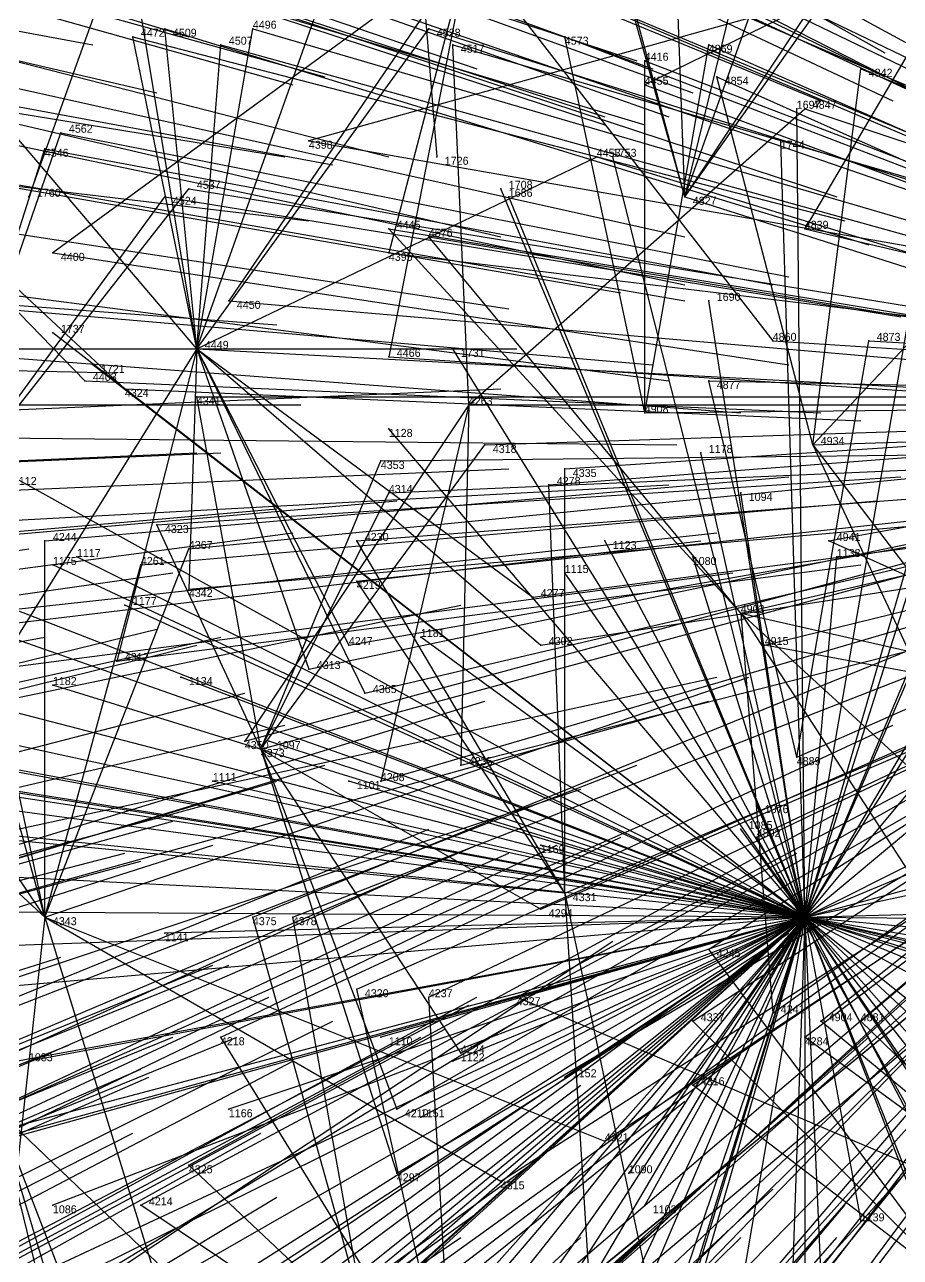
# Model space of a CAD drawing. Extents: x -0.5 to 0.59, y -0.5 to 0.58.
# Drawn here: x -0.1935 to -0.084, y -0.1045 to 0.0495 of the extents above; entities that cross this region are included whole.
import ezdxf

# ---------------------------------------------------------------- set-up
doc = ezdxf.new("R2010")
doc.units = 0
for name, color, linetype in [('Clients', 3, 'CONTINUOUS'), ('Facilities', 3, 'CONTINUOUS'), ('Facilities_lines', 3, 'CONTINUOUS'), ('Normals', 1, 'CONTINUOUS'), ('Source_points', 5, 'CONTINUOUS'), ('Text', 3, 'CONTINUOUS')]:
    doc.layers.add(name, color=color, linetype=linetype)

msp = doc.modelspace()

# ---------------------------------------------------------------- linework, layer by layer
at = {"layer": 'Clients', "color": 5}
for p in [(-0.18, 0.048, -0.466), (-0.176, 0.049, -0.456), (-0.165, 0.049, -0.431), (-0.143, 0.049, -0.377), (-0.126, 0.048, -0.337), (-0.169, 0.047, -0.438), (-0.14, 0.047, -0.369), (-0.108, 0.047, -0.295), (-0.116, 0.045, -0.312), (-0.089, 0.044, -0.247), (-0.116, 0.042, -0.309), (-0.107, 0.043, -0.287), (-0.097, 0.039, -1.25), (-0.096, 0.039, -0.259), (-0.189, 0.036, -0.48), (-0.191, 0.034, -0.486), (-0.158, 0.035, -0.405), (-0.099, 0.035, -1.25), (-0.142, 0.033, -1.25), (-0.122, 0.033, -0.316), (-0.12, 0.033, -1.25), (-0.193, 0.028, -1.25), (-0.176, 0.028, -0.445), (-0.173, 0.029, -0.438), (-0.134, 0.029, -1.25), (-0.133, 0.028, -1.25), (-0.148, 0.024, -0.375), (-0.096, 0.024, -0.248), (-0.143, 0.023, -0.363), (-0.19, 0.021, -0.478), (-0.148, 0.021, -0.374), (-0.168, 0.015, -0.421), (-0.108, 0.015, -1.25), (-0.19, 0.011, -1.25), (-0.1, 0.01, -0.252), (-0.088, 0.01, -0.221), (-0.148, 0.008, -0.37), (-0.14, 0.009, -1.25), (-0.185, 0.007, -1.25), (-0.186, 0.005, -0.464), (-0.108, 0.005, -0.27), (-0.181, 0.004, -0.453), (-0.172, 0.003, -0.431), (-0.148, -0.001, -1.25), (-0.136, -0.003, -0.34), (-0.109, -0.004, -1.25), (-0.149, -0.005, -0.373), (-0.126, -0.006, -0.315), (-0.148, -0.009, -0.372), (-0.128, -0.008, -0.32), (-0.104, -0.009, -1.25), (-0.177, -0.013, -0.443), (-0.191, -0.015, -0.478), (-0.152, -0.015, -0.381), (-0.121, -0.015, -1.25), (-0.093, -0.015, -0.235), (-0.173, -0.016, -0.435), (-0.19, -0.018, -1.25), (-0.187, -0.017, -1.25), (-0.179, -0.018, -0.45), (-0.11, -0.017, -1.25), (-0.092, -0.017, -1.25), (-0.152, -0.02, -0.384), (-0.126, -0.019, -1.25), (-0.173, -0.021, -0.437), (-0.181, -0.023, -1.25), (-0.13, -0.022, -0.329), (-0.144, -0.027, -1.25), (-0.153, -0.028, -0.389), (-0.129, -0.028, -0.33), (-0.101, -0.028, -0.263), (-0.182, -0.03, -0.46), (-0.174, -0.032, -1.25), (-0.158, -0.031, -0.402), (-0.19, -0.033, -1.25), (-0.151, -0.034, -0.387), (-0.166, -0.04, -0.428), (-0.163, -0.04, -1.25), (-0.139, -0.043, -0.362), (-0.17, -0.045, -1.25), (-0.153, -0.045, -1.25), (-0.149, -0.045, -0.39), (-0.102, -0.048, -1.25), (-0.104, -0.051, -1.25), (-0.102, -0.052, -0.286), (-0.129, -0.053, -1.25), (-0.129, -0.061, -0.357), (-0.165, -0.062, -0.441), (-0.16, -0.062, -0.43), (-0.176, -0.064, -1.25), (-0.108, -0.066, -0.316), (-0.152, -0.071, -0.42), (-0.143, -0.072, -0.401), (-0.132, -0.072, -0.376), (-0.11, -0.075, -0.332), (-0.1, -0.074, -0.311), (-0.094, -0.075, -0.299), (-0.089, -0.075, -0.291), (-0.169, -0.077, -0.465), (-0.149, -0.077, -1.25), (-0.096, -0.077, -0.308), (-0.193, -0.08, -1.25), (-0.14, -0.08, -1.25), (-0.139, -0.079, -0.4), (-0.126, -0.082, -1.25), (-0.11, -0.083, -0.343), (-0.168, -0.086, -1.25), (-0.147, -0.086, -0.426), (-0.144, -0.087, -1.25), (-0.121, -0.09, -0.377), (-0.173, -0.093, -0.492), (-0.147, -0.094, -0.437), (-0.134, -0.095, -0.411), (-0.118, -0.094, -1.25), (-0.19, -0.098, -1.25), (-0.179, -0.098, -0.51), (-0.116, -0.098, -1.25), (-0.089, -0.1, -1.25)]:
    msp.add_point(p, dxfattribs=at)
at = {"layer": 'Facilities', "color": 3}
for p in [(-0.111, 0.028, -0.285), (-0.172, 0.009, -0.43), (-0.138, 0.002, -0.345), (-0.116, 0.001, -0.29), (-0.095, -0.003, -0.236), (-0.104, -0.024, -0.267), (-0.164, -0.041, -0.423), (-0.097, -0.042, -0.265), (-0.126, -0.059, -0.347), (-0.191, -0.062, -0.502), (-0.096, -0.062, -1.25)]:
    msp.add_point(p, dxfattribs=at)
at = {"layer": 'Facilities_lines', "color": 3}
for p, q in [((-0.151, 0.145, -1.25), (-0.193, 0.028, -1.25)), ((-0.151, 0.145, -1.25), (-0.142, 0.033, -1.25)), ((-0.111, 0.028, -0.285), (-0.127, 0.085, -0.383)), ((-0.111, 0.028, -0.285), (-0.113, 0.084, -0.353)), ((-0.111, 0.028, -0.285), (-0.122, 0.069, -0.35)), ((-0.111, 0.028, -0.285), (-0.101, 0.069, -0.306)), ((-0.111, 0.028, -0.285), (-0.097, 0.067, -0.294)), ((-0.111, 0.028, -0.285), (-0.085, 0.067, -0.271)), ((-0.111, 0.028, -0.285), (-0.084, 0.066, -0.267)), ((-0.073, 0.063, -0.241), (-0.116, 0.042, -0.309)), ((-0.073, 0.063, -0.241), (-0.096, 0.024, -0.248)), ((-0.138, 0.059, -0.375), (-0.19, 0.021, -0.478)), ((-0.138, 0.059, -0.375), (-0.168, 0.015, -0.421)), ((-0.138, 0.059, -0.375), (-0.148, 0.021, -0.374)), ((-0.138, 0.059, -0.375), (-0.148, 0.008, -0.37)), ((-0.138, 0.059, -0.375), (-0.1, 0.01, -0.252)), ((-0.096, -0.062, -1.25), (-0.075, 0.059, -1.25)), ((-0.172, 0.009, -0.43), (-0.18, 0.057, -0.472)), ((-0.172, 0.009, -0.43), (-0.156, 0.054, -0.413)), ((-0.097, 0.052, -0.276), (-0.158, 0.035, -0.405)), ((-0.172, 0.009, -0.43), (-0.18, 0.048, -0.466)), ((-0.172, 0.009, -0.43), (-0.176, 0.049, -0.456)), ((-0.172, 0.009, -0.43), (-0.165, 0.049, -0.431)), ((-0.172, 0.009, -0.43), (-0.143, 0.049, -0.377)), ((-0.116, 0.001, -0.29), (-0.126, 0.048, -0.337)), ((-0.172, 0.009, -0.43), (-0.169, 0.047, -0.438)), ((-0.138, 0.002, -0.345), (-0.14, 0.047, -0.369)), ((-0.116, 0.001, -0.29), (-0.108, 0.047, -0.295)), ((-0.116, 0.001, -0.29), (-0.116, 0.045, -0.312)), ((-0.224, 0.044, -0.571), (-0.186, 0.005, -0.464)), ((-0.224, 0.044, -0.571), (-0.181, 0.004, -0.453)), ((-0.095, -0.003, -0.236), (-0.089, 0.044, -0.247)), ((-0.172, 0.009, -0.43), (-0.201, 0.043, -0.515)), ((-0.095, -0.003, -0.236), (-0.107, 0.043, -0.287)), ((-0.138, 0.002, -0.345), (-0.096, 0.039, -0.259)), ((-0.096, -0.062, -1.25), (-0.097, 0.039, -1.25)), ((-0.096, -0.062, -1.25), (-0.053, 0.04, -1.25)), ((-0.206, -0.013, -0.516), (-0.189, 0.036, -0.48)), ((-0.206, -0.013, -0.516), (-0.191, 0.034, -0.486)), ((-0.096, -0.062, -1.25), (-0.099, 0.035, -1.25)), ((-0.172, 0.009, -0.43), (-0.122, 0.033, -0.316)), ((-0.096, -0.062, -1.25), (-0.12, 0.033, -1.25)), ((-0.095, -0.003, -0.236), (-0.062, 0.032, -0.174)), ((-0.206, -0.013, -0.516), (-0.173, 0.029, -0.438)), ((-0.206, -0.013, -0.516), (-0.176, 0.028, -0.445)), ((-0.096, -0.062, -1.25), (-0.134, 0.029, -1.25)), ((-0.096, -0.062, -1.25), (-0.133, 0.028, -1.25)), ((-0.096, -0.062, -1.25), (-0.068, 0.026, -1.25)), ((-0.104, -0.024, -0.267), (-0.148, 0.024, -0.375)), ((-0.096, -0.062, -1.25), (-0.071, 0.024, -1.25)), ((-0.104, -0.024, -0.267), (-0.143, 0.023, -0.363)), ((-0.096, -0.062, -1.25), (0.006, 0.023, -1.25)), ((-0.096, -0.062, -1.25), (-0.06, 0.021, -1.25)), ((-0.096, -0.062, -1.25), (-0.031, 0.016, -1.25)), ((-0.096, -0.062, -1.25), (-0.108, 0.015, -1.25)), ((-0.096, -0.062, -1.25), (-0.19, 0.011, -1.25)), ((-0.097, -0.042, -0.265), (-0.088, 0.01, -0.221)), ((-0.172, 0.009, -0.43), (-0.197, -0.031, -0.499)), ((-0.172, 0.009, -0.43), (-0.182, -0.03, -0.46)), ((-0.172, 0.009, -0.43), (-0.173, -0.021, -0.437)), ((-0.172, 0.009, -0.43), (-0.129, -0.028, -0.33)), ((-0.172, 0.009, -0.43), (-0.158, -0.031, -0.402)), ((-0.172, 0.009, -0.43), (-0.151, -0.034, -0.387)), ((-0.172, 0.009, -0.43), (-0.153, -0.028, -0.389)), ((-0.172, 0.009, -0.43), (-0.13, -0.022, -0.329)), ((-0.096, -0.062, -1.25), (-0.14, 0.009, -1.25)), ((-0.096, -0.062, -1.25), (-0.185, 0.007, -1.25)), ((-0.097, -0.042, -0.265), (-0.108, 0.005, -0.27)), ((-0.096, -0.062, -1.25), (-0.054, 0.005, -1.25)), ((-0.164, -0.041, -0.423), (-0.172, 0.003, -0.431)), ((-0.138, 0.002, -0.345), (-0.166, -0.04, -0.428)), ((-0.138, 0.002, -0.345), (-0.149, -0.045, -0.39)), ((-0.138, 0.002, -0.345), (-0.139, -0.043, -0.362)), ((-0.096, -0.062, -1.25), (-0.058, 0.002, -1.25)), ((-0.096, -0.062, -1.25), (-0.258, 0.001, -1.25)), ((-0.096, -0.062, -1.25), (-0.148, -0.001, -1.25)), ((-0.164, -0.041, -0.423), (-0.136, -0.003, -0.34)), ((-0.095, -0.003, -0.236), (-0.069, -0.037, -0.196)), ((-0.095, -0.003, -0.236), (-0.075, -0.046, -0.22)), ((-0.096, -0.062, -1.25), (-0.109, -0.004, -1.25)), ((-0.164, -0.041, -0.423), (-0.149, -0.005, -0.373)), ((-0.126, -0.059, -0.347), (-0.126, -0.006, -0.315)), ((-0.096, -0.062, -1.25), (-0.195, -0.007, -1.25)), ((-0.164, -0.041, -0.423), (-0.148, -0.009, -0.372)), ((-0.126, -0.059, -0.347), (-0.128, -0.008, -0.32)), ((-0.096, -0.062, -1.25), (-0.104, -0.009, -1.25)), ((-0.191, -0.062, -0.502), (-0.226, -0.01, -0.566)), ((-0.096, -0.062, -1.25), (-0.238, -0.012, -1.25)), ((-0.096, -0.062, -1.25), (0.004, -0.012, -1.25)), ((-0.164, -0.041, -0.423), (-0.177, -0.013, -0.443)), ((-0.191, -0.062, -0.502), (-0.191, -0.015, -0.478)), ((-0.126, -0.059, -0.347), (-0.152, -0.015, -0.381)), ((-0.096, -0.062, -1.25), (-0.121, -0.015, -1.25)), ((-0.037, -0.04, -0.136), (-0.093, -0.015, -0.235)), ((-0.191, -0.062, -0.502), (-0.173, -0.016, -0.435)), ((-0.191, -0.062, -0.502), (-0.239, -0.018, -0.6)), ((-0.191, -0.062, -0.502), (-0.179, -0.018, -0.45)), ((-0.096, -0.062, -1.25), (-0.19, -0.018, -1.25)), ((-0.096, -0.062, -1.25), (-0.187, -0.017, -1.25)), ((-0.096, -0.062, -1.25), (-0.11, -0.017, -1.25)), ((-0.096, -0.062, -1.25), (-0.092, -0.017, -1.25)), ((-0.126, -0.059, -0.347), (-0.152, -0.02, -0.384)), ((-0.096, -0.062, -1.25), (-0.126, -0.019, -1.25)), ((-0.096, -0.062, -1.25), (-0.275, -0.023, -1.25)), ((-0.096, -0.062, -1.25), (-0.181, -0.023, -1.25)), ((-0.191, -0.062, -0.502), (-0.199, -0.024, -0.501)), ((-0.104, -0.024, -0.267), (-0.1, -0.074, -0.311)), ((-0.104, -0.024, -0.267), (-0.08, -0.061, -0.252)), ((-0.104, -0.024, -0.267), (-0.068, -0.057, -0.222)), ((-0.104, -0.024, -0.267), (-0.038, -0.039, -0.136)), ((-0.096, -0.062, -1.25), (-0.235, -0.026, -1.25)), ((-0.191, -0.062, -0.502), (-0.201, -0.026, -0.507)), ((-0.096, -0.062, -1.25), (-0.144, -0.027, -1.25)), ((-0.037, -0.04, -0.136), (-0.101, -0.028, -0.263)), ((-0.096, -0.062, -1.25), (0.022, -0.03, -1.25)), ((-0.096, -0.062, -1.25), (-0.29, -0.031, -1.25)), ((-0.096, -0.062, -1.25), (-0.259, -0.032, -1.25)), ((-0.096, -0.062, -1.25), (-0.174, -0.032, -1.25)), ((-0.096, -0.062, -1.25), (-0.19, -0.033, -1.25)), ((-0.096, -0.062, -1.25), (-0.282, -0.037, -1.25)), ((-0.096, -0.062, -1.25), (-0.219, -0.039, -1.25)), ((-0.096, -0.062, -1.25), (-0.163, -0.04, -1.25)), ((-0.096, -0.062, -1.25), (0.011, -0.039, -1.25)), ((-0.164, -0.041, -0.423), (-0.147, -0.086, -0.426)), ((-0.164, -0.041, -0.423), (-0.139, -0.079, -0.4)), ((-0.164, -0.041, -0.423), (-0.147, -0.094, -0.437)), ((-0.164, -0.041, -0.423), (-0.129, -0.061, -0.357)), ((-0.096, -0.062, -1.25), (-0.281, -0.043, -1.25)), ((-0.096, -0.062, -1.25), (-0.204, -0.045, -1.25)), ((-0.096, -0.062, -1.25), (-0.201, -0.046, -1.25)), ((-0.096, -0.062, -1.25), (-0.17, -0.045, -1.25)), ((-0.096, -0.062, -1.25), (-0.153, -0.045, -1.25)), ((-0.096, -0.062, -1.25), (-0.102, -0.048, -1.25)), ((-0.096, -0.062, -1.25), (-0.314, -0.051, -1.25)), ((-0.126, -0.059, -0.347), (-0.199, -0.052, -0.513)), ((-0.096, -0.062, -1.25), (-0.104, -0.051, -1.25)), ((-0.078, -0.095, -0.307), (-0.102, -0.052, -0.286)), ((-0.096, -0.062, -1.25), (-0.072, -0.052, -1.25)), ((-0.096, -0.062, -1.25), (-0.129, -0.053, -1.25)), ((-0.126, -0.059, -0.347), (-0.116, -0.106, -0.394)), ((-0.126, -0.059, -0.347), (-0.123, -0.107, -0.407)), ((-0.096, -0.062, -1.25), (-0.019, -0.06, -1.25)), ((-0.096, -0.062, -1.25), (-0.26, -0.061, -1.25)), ((-0.096, -0.062, -1.25), (-0.264, -0.068, -1.25)), ((-0.096, -0.062, -1.25), (-0.255, -0.136, -1.25)), ((-0.096, -0.062, -1.25), (-0.249, -0.104, -1.25)), ((-0.096, -0.062, -1.25), (-0.247, -0.104, -1.25)), ((-0.096, -0.062, -1.25), (-0.234, -0.074, -1.25)), ((-0.096, -0.062, -1.25), (-0.228, -0.174, -1.25)), ((-0.096, -0.062, -1.25), (-0.225, -0.165, -1.25)), ((-0.096, -0.062, -1.25), (-0.22, -0.133, -1.25)), ((-0.096, -0.062, -1.25), (-0.217, -0.171, -1.25)), ((-0.096, -0.062, -1.25), (-0.213, -0.136, -1.25)), ((-0.096, -0.062, -1.25), (-0.211, -0.083, -1.25)), ((-0.096, -0.062, -1.25), (-0.208, -0.203, -1.25)), ((-0.096, -0.062, -1.25), (-0.206, -0.158, -1.25)), ((-0.096, -0.062, -1.25), (-0.206, -0.136, -1.25)), ((-0.096, -0.062, -1.25), (-0.198, -0.089, -1.25)), ((-0.191, -0.062, -0.502), (-0.197, -0.116, -0.572)), ((-0.096, -0.062, -1.25), (-0.193, -0.08, -1.25)), ((-0.191, -0.062, -0.502), (-0.134, -0.095, -0.411)), ((-0.191, -0.062, -0.502), (-0.175, -0.114, -0.522)), ((-0.191, -0.062, -0.502), (-0.121, -0.09, -0.377)), ((-0.096, -0.062, -1.25), (-0.19, -0.098, -1.25)), ((-0.096, -0.062, -1.25), (-0.186, -0.189, -1.25)), ((-0.096, -0.062, -1.25), (-0.185, -0.106, -1.25)), ((-0.096, -0.062, -1.25), (-0.181, -0.132, -1.25)), ((-0.096, -0.062, -1.25), (-0.177, -0.153, -1.25)), ((-0.096, -0.062, -1.25), (-0.176, -0.064, -1.25)), ((-0.096, -0.062, -1.25), (-0.174, -0.133, -1.25)), ((-0.096, -0.062, -1.25), (-0.168, -0.086, -1.25)), ((-0.151, -0.112, -0.47), (-0.165, -0.062, -0.441)), ((-0.151, -0.112, -0.47), (-0.16, -0.062, -0.43)), ((-0.096, -0.062, -1.25), (-0.159, -0.169, -1.25)), ((-0.096, -0.062, -1.25), (-0.158, -0.118, -1.25)), ((-0.096, -0.062, -1.25), (-0.156, -0.155, -1.25)), ((-0.096, -0.062, -1.25), (-0.155, -0.2, -1.25)), ((-0.096, -0.062, -1.25), (-0.149, -0.077, -1.25)), ((-0.096, -0.062, -1.25), (-0.149, -0.124, -1.25)), ((-0.096, -0.062, -1.25), (-0.146, -0.107, -1.25)), ((-0.096, -0.062, -1.25), (-0.144, -0.087, -1.25)), ((-0.096, -0.062, -1.25), (-0.14, -0.08, -1.25)), ((-0.096, -0.062, -1.25), (-0.139, -0.19, -1.25)), ((-0.096, -0.062, -1.25), (-0.138, -0.151, -1.25)), ((-0.096, -0.062, -1.25), (-0.138, -0.208, -1.25)), ((-0.096, -0.062, -1.25), (-0.126, -0.082, -1.25)), ((-0.096, -0.062, -1.25), (-0.122, -0.214, -1.25)), ((-0.096, -0.062, -1.25), (-0.119, -0.136, -1.25)), ((-0.096, -0.062, -1.25), (-0.118, -0.094, -1.25)), ((-0.096, -0.062, -1.25), (-0.116, -0.098, -1.25)), ((-0.096, -0.062, -1.25), (-0.114, -0.121, -1.25)), ((-0.096, -0.062, -1.25), (-0.1, -0.18, -1.25)), ((-0.096, -0.062, -1.25), (-0.034, -0.18, -1.25)), ((-0.096, -0.062, -1.25), (0.036, -0.074, -1.25)), ((-0.096, -0.062, -1.25), (0.028, -0.063, -1.25)), ((-0.096, -0.062, -1.25), (0.044, -0.086, -1.25)), ((-0.096, -0.062, -1.25), (0.031, -0.101, -1.25)), ((-0.096, -0.062, -1.25), (0.032, -0.095, -1.25)), ((-0.096, -0.062, -1.25), (-0.025, -0.1, -1.25)), ((-0.096, -0.062, -1.25), (-0.011, -0.13, -1.25)), ((-0.096, -0.062, -1.25), (-0.027, -0.078, -1.25)), ((-0.096, -0.062, -1.25), (0, -0.101, -1.25)), ((-0.096, -0.062, -1.25), (-0.027, -0.163, -1.25)), ((-0.096, -0.062, -1.25), (-0.024, -0.129, -1.25)), ((-0.096, -0.062, -1.25), (-0.096, -0.117, -1.25)), ((-0.096, -0.062, -1.25), (-0.004, -0.166, -1.25)), ((-0.096, -0.062, -1.25), (0.001, -0.083, -1.25)), ((-0.096, -0.062, -1.25), (-0.052, -0.128, -1.25)), ((-0.096, -0.062, -1.25), (-0.089, -0.1, -1.25)), ((-0.096, -0.062, -1.25), (-0.09, -0.195, -1.25)), ((-0.096, -0.062, -1.25), (0.001, -0.185, -1.25)), ((-0.096, -0.062, -1.25), (-0.024, -0.086, -1.25)), ((-0.096, -0.062, -1.25), (-0.094, -0.107, -1.25)), ((-0.096, -0.062, -1.25), (-0.074, -0.119, -1.25)), ((-0.096, -0.062, -1.25), (-0.067, -0.135, -1.25)), ((-0.076, -0.109, -0.333), (-0.108, -0.066, -0.316)), ((-0.14, -0.124, -0.469), (-0.152, -0.071, -0.42)), ((-0.14, -0.124, -0.469), (-0.143, -0.072, -0.401)), ((-0.078, -0.095, -0.307), (-0.132, -0.072, -0.376)), ((-0.076, -0.109, -0.333), (-0.11, -0.075, -0.332)), ((-0.059, -0.104, -0.299), (-0.094, -0.075, -0.299)), ((-0.059, -0.104, -0.299), (-0.089, -0.075, -0.291)), ((-0.14, -0.124, -0.469), (-0.169, -0.077, -0.465)), ((-0.059, -0.104, -0.299), (-0.096, -0.077, -0.308)), ((-0.076, -0.109, -0.333), (-0.11, -0.083, -0.343)), ((-0.197, -0.086, -0.538), (-0.185, -0.126, -0.56)), ((-0.197, -0.086, -0.538), (-0.183, -0.143, -0.581)), ((-0.197, -0.086, -0.538), (-0.178, -0.135, -0.558)), ((-0.197, -0.086, -0.538), (-0.151, -0.13, -0.498)), ((-0.14, -0.124, -0.469), (-0.173, -0.093, -0.492)), ((-0.14, -0.124, -0.469), (-0.179, -0.098, -0.51))]:
    msp.add_line(p, q, dxfattribs=at)
at = {"layer": 'Normals', "color": 1}
for p, q in [((-0.166, 0.091, -0.473), (-0.086, 0.046, -0.512)), ((-0.162, 0.09, -0.462), (-0.081, 0.046, -0.501)), ((-0.168, 0.083, -0.469), (-0.086, 0.043, -0.51)), ((-0.16, 0.081, -0.448), (-0.078, 0.039, -0.486)), ((-0.168, 0.079, -0.463), (-0.085, 0.04, -0.504)), ((-0.203, 0.076, -0.541), (-0.115, 0.044, -0.577)), ((-0.262, 0.075, -0.68), (-0.173, 0.048, -0.719)), ((-0.225, 0.074, -0.592), (-0.137, 0.044, -0.629)), ((-0.205, 0.074, -0.546), (-0.117, 0.045, -0.582)), ((-0.179, 0.075, -0.486), (-0.094, 0.04, -0.525)), ((-0.198, 0.073, -0.528), (-0.11, 0.041, -0.564)), ((-0.246, 0.068, -0.638), (-0.156, 0.043, -0.674)), ((-0.201, 0.069, -0.531), (-0.113, 0.038, -0.567)), ((-0.135, 0.069, -0.379), (-0.052, 0.029, -0.417)), ((-0.249, 0.067, -0.644), (-0.16, 0.042, -0.682)), ((-0.21, 0.067, -0.55), (-0.121, 0.038, -0.586)), ((-0.209, 0.066, -0.549), (-0.121, 0.037, -0.585)), ((-0.134, 0.065, -0.373), (-0.05, 0.026, -0.41)), ((-0.277, 0.064, -0.711), (-0.185, 0.047, -0.747)), ((-0.206, 0.064, -0.539), (-0.116, 0.037, -0.575)), ((-0.268, 0.062, -0.687), (-0.177, 0.041, -0.725)), ((-0.138, 0.059, -0.375), (-0.052, 0.023, -0.411)), ((-0.18, 0.057, -0.472), (-0.092, 0.028, -0.511)), ((-0.238, 0.056, -0.611), (-0.148, 0.033, -0.648)), ((-0.116, 0.056, -0.321), (-0.03, 0.019, -0.357)), ((-0.156, 0.054, -0.413), (-0.069, 0.024, -0.451)), ((-0.129, 0.055, -0.351), (-0.044, 0.019, -0.389)), ((-0.097, 0.052, -0.276), (-0.014, 0.012, -0.315)), ((-0.253, 0.048, -0.644), (-0.161, 0.033, -0.681)), ((-0.247, 0.049, -0.629), (-0.155, 0.032, -0.665)), ((-0.18, 0.048, -0.466), (-0.091, 0.025, -0.504)), ((-0.176, 0.049, -0.456), (-0.088, 0.022, -0.496)), ((-0.165, 0.049, -0.431), (-0.076, 0.023, -0.469)), ((-0.143, 0.049, -0.377), (-0.054, 0.021, -0.415)), ((-0.126, 0.048, -0.337), (-0.04, 0.015, -0.375)), ((-0.169, 0.047, -0.438), (-0.079, 0.022, -0.474)), ((-0.14, 0.047, -0.369), (-0.051, 0.021, -0.406)), ((-0.108, 0.047, -0.295), (-0.024, 0.01, -0.335)), ((-0.116, 0.045, -0.312), (-0.03, 0.012, -0.349)), ((-0.224, 0.044, -0.571), (-0.134, 0.023, -0.608)), ((-0.089, 0.044, -0.247), (-0.004, 0.009, -0.288)), ((-0.201, 0.043, -0.515), (-0.111, 0.023, -0.552)), ((-0.116, 0.042, -0.309), (-0.03, 0.01, -0.348)), ((-0.107, 0.043, -0.287), (-0.022, 0.005, -0.325)), ((-0.097, 0.039, -1.25), (-0.097, 0.039, -1.15)), ((-0.096, 0.039, -0.259), (-0.009, 0.01, -0.3)), ((-0.251, 0.036, -0.633), (-0.158, 0.025, -0.669)), ((-0.202, 0.036, -0.512), (-0.111, 0.017, -0.55)), ((-0.189, 0.036, -0.48), (-0.098, 0.018, -0.517)), ((-0.191, 0.034, -0.486), (-0.1, 0.017, -0.523)), ((-0.158, 0.035, -0.405), (-0.067, 0.019, -0.443)), ((-0.099, 0.035, -1.25), (-0.099, 0.035, -1.15)), ((-0.142, 0.033, -1.25), (-0.142, 0.033, -1.15)), ((-0.122, 0.033, -0.316), (-0.034, 0.006, -0.354)), ((-0.12, 0.033, -1.25), (-0.12, 0.033, -1.15)), ((-0.211, 0.032, -0.532), (-0.119, 0.016, -0.569)), ((-0.203, 0.031, -0.512), (-0.111, 0.015, -0.55)), ((-0.225, 0.028, -0.566), (-0.133, 0.014, -0.603)), ((-0.193, 0.028, -1.25), (-0.193, 0.028, -1.15)), ((-0.176, 0.028, -0.445), (-0.084, 0.013, -0.483)), ((-0.173, 0.029, -0.438), (-0.081, 0.014, -0.475)), ((-0.134, 0.029, -1.25), (-0.134, 0.029, -1.15)), ((-0.133, 0.028, -1.25), (-0.133, 0.028, -1.15)), ((-0.111, 0.028, -0.285), (-0.023, 0, -0.325)), ((-0.148, 0.024, -0.375), (-0.057, 0.009, -0.414)), ((-0.096, 0.024, -0.248), (-0.007, 0.003, -0.289)), ((-0.143, 0.023, -0.363), (-0.053, 0.008, -0.402)), ((-0.19, 0.021, -0.478), (-0.098, 0.007, -0.514)), ((-0.148, 0.021, -0.374), (-0.057, 0.01, -0.414)), ((-0.255, 0.019, -0.638), (-0.162, 0.012, -0.675)), ((-0.205, 0.017, -0.515), (-0.113, 0.005, -0.552)), ((-0.208, 0.015, -0.522), (-0.115, 0.007, -0.558)), ((-0.168, 0.015, -0.421), (-0.075, 0.007, -0.458)), ((-0.108, 0.015, -1.25), (-0.108, 0.015, -1.15)), ((-0.19, 0.011, -1.25), (-0.19, 0.011, -1.15)), ((-0.1, 0.01, -0.252), (-0.008, 0.004, -0.289)), ((-0.088, 0.01, -0.221), (0.002, 0.005, -0.264)), ((-0.274, 0.008, -0.684), (-0.182, 0.006, -0.724)), ((-0.224, 0.009, -0.561), (-0.132, 0.009, -0.599)), ((-0.197, 0.008, -0.493), (-0.104, 0.001, -0.53)), ((-0.172, 0.009, -0.43), (-0.079, 0.004, -0.467)), ((-0.148, 0.008, -0.37), (-0.056, 0.002, -0.41)), ((-0.14, 0.009, -1.25), (-0.14, 0.009, -1.15)), ((-0.185, 0.007, -1.25), (-0.185, 0.007, -1.15)), ((-0.186, 0.005, -0.464), (-0.094, 0.001, -0.503)), ((-0.108, 0.005, -0.27), (-0.015, 0.003, -0.307)), ((-0.227, 0, -0.566), (-0.134, 0.004, -0.604)), ((-0.181, 0.004, -0.453), (-0.089, 0, -0.491)), ((-0.252, 0.002, -0.63), (-0.159, 0.002, -0.666)), ((-0.172, 0.003, -0.431), (-0.08, 0.003, -0.468)), ((-0.138, 0.002, -0.345), (-0.046, 0.002, -0.385)), ((-0.116, 0.001, -0.29), (-0.024, 0.002, -0.33)), ((-0.093, -0.015, -0.235), (-0.001, 0.002, -0.272)), ((-0.136, -0.003, -0.34), (-0.044, 0, -0.38)), ((-0.126, -0.006, -0.315), (-0.035, 0, -0.355)), ((-0.095, -0.003, -0.236), (-0.002, 0, -0.274)), ((-0.148, -0.001, -1.25), (-0.148, -0.001, -1.15)), ((-0.128, -0.008, -0.32), (-0.037, -0.001, -0.361)), ((-0.206, -0.002, -0.514), (-0.112, -0.003, -0.548)), ((-0.104, -0.024, -0.267), (-0.013, -0.003, -0.303)), ((-0.264, -0.008, -0.66), (-0.172, -0.004, -0.698)), ((-0.261, -0.008, -0.654), (-0.169, -0.004, -0.692)), ((-0.149, -0.005, -0.373), (-0.057, -0.004, -0.412)), ((-0.109, -0.004, -1.25), (-0.109, -0.004, -1.15)), ((-0.226, -0.01, -0.566), (-0.133, -0.006, -0.603)), ((-0.148, -0.009, -0.372), (-0.057, -0.005, -0.411)), ((-0.101, -0.028, -0.263), (-0.011, -0.006, -0.299)), ((-0.097, -0.042, -0.265), (-0.013, -0.005, -0.304)), ((-0.191, -0.015, -0.478), (-0.098, -0.007, -0.515)), ((-0.177, -0.013, -0.443), (-0.084, -0.007, -0.481)), ((-0.173, -0.016, -0.435), (-0.081, -0.007, -0.472)), ((-0.206, -0.013, -0.516), (-0.113, -0.008, -0.552)), ((-0.152, -0.015, -0.381), (-0.06, -0.008, -0.419)), ((-0.104, -0.009, -1.25), (-0.104, -0.009, -1.15)), ((-0.239, -0.018, -0.6), (-0.147, -0.01, -0.638)), ((-0.179, -0.018, -0.45), (-0.087, -0.01, -0.488)), ((-0.152, -0.02, -0.384), (-0.06, -0.01, -0.422)), ((-0.13, -0.022, -0.329), (-0.038, -0.01, -0.368)), ((-0.254, -0.019, -0.637), (-0.162, -0.011, -0.675)), ((-0.158, -0.031, -0.402), (-0.067, -0.012, -0.439)), ((-0.153, -0.028, -0.389), (-0.062, -0.012, -0.427)), ((-0.102, -0.052, -0.286), (-0.018, -0.012, -0.324)), ((-0.173, -0.021, -0.437), (-0.081, -0.013, -0.474)), ((-0.151, -0.034, -0.387), (-0.061, -0.013, -0.425)), ((-0.251, -0.026, -0.631), (-0.16, -0.014, -0.671)), ((-0.201, -0.026, -0.507), (-0.109, -0.015, -0.544)), ((-0.199, -0.024, -0.501), (-0.107, -0.014, -0.538)), ((-0.129, -0.028, -0.33), (-0.039, -0.014, -0.371)), ((-0.121, -0.015, -1.25), (-0.121, -0.015, -1.15)), ((-0.089, -0.075, -0.291), (-0.018, -0.015, -0.328)), ((-0.285, -0.029, -0.717), (-0.193, -0.016, -0.754)), ((-0.166, -0.04, -0.428), (-0.077, -0.016, -0.465)), ((-0.108, -0.066, -0.316), (-0.029, -0.016, -0.353)), ((-0.19, -0.018, -1.25), (-0.19, -0.018, -1.15)), ((-0.187, -0.017, -1.25), (-0.187, -0.017, -1.15)), ((-0.182, -0.03, -0.46), (-0.089, -0.018, -0.497)), ((-0.164, -0.041, -0.423), (-0.075, -0.017, -0.46)), ((-0.11, -0.017, -1.25), (-0.11, -0.017, -1.15)), ((-0.094, -0.075, -0.299), (-0.021, -0.017, -0.337)), ((-0.092, -0.017, -1.25), (-0.092, -0.017, -1.15)), ((-0.267, -0.032, -0.671), (-0.175, -0.019, -0.71)), ((-0.197, -0.031, -0.499), (-0.105, -0.019, -0.535)), ((-0.149, -0.045, -0.39), (-0.06, -0.019, -0.427)), ((-0.139, -0.043, -0.362), (-0.049, -0.02, -0.401)), ((-0.126, -0.019, -1.25), (-0.126, -0.019, -1.15)), ((-0.1, -0.074, -0.311), (-0.024, -0.02, -0.347)), ((-0.096, -0.077, -0.308), (-0.022, -0.021, -0.346)), ((-0.23, -0.042, -0.584), (-0.139, -0.023, -0.621)), ((-0.181, -0.023, -1.25), (-0.181, -0.023, -1.15)), ((-0.126, -0.059, -0.347), (-0.041, -0.023, -0.387)), ((-0.11, -0.075, -0.332), (-0.032, -0.024, -0.37)), ((-0.267, -0.048, -0.678), (-0.177, -0.026, -0.716)), ((-0.129, -0.061, -0.357), (-0.045, -0.025, -0.398)), ((-0.282, -0.044, -0.714), (-0.191, -0.027, -0.751)), ((-0.259, -0.047, -0.659), (-0.169, -0.027, -0.697)), ((-0.165, -0.062, -0.441), (-0.079, -0.027, -0.478)), ((-0.144, -0.027, -1.25), (-0.144, -0.027, -1.15)), ((-0.261, -0.05, -0.665), (-0.172, -0.028, -0.703)), ((-0.16, -0.062, -0.43), (-0.073, -0.028, -0.465)), ((-0.132, -0.072, -0.376), (-0.051, -0.029, -0.416)), ((-0.199, -0.052, -0.513), (-0.107, -0.032, -0.549)), ((-0.191, -0.062, -0.502), (-0.103, -0.032, -0.539)), ((-0.174, -0.032, -1.25), (-0.174, -0.032, -1.15)), ((-0.143, -0.072, -0.401), (-0.059, -0.032, -0.437)), ((-0.11, -0.083, -0.343), (-0.033, -0.031, -0.382)), ((-0.19, -0.033, -1.25), (-0.19, -0.033, -1.15)), ((-0.152, -0.071, -0.42), (-0.066, -0.033, -0.455)), ((-0.139, -0.079, -0.4), (-0.058, -0.033, -0.436)), ((-0.255, -0.057, -0.654), (-0.166, -0.034, -0.692)), ((-0.224, -0.062, -0.582), (-0.136, -0.035, -0.62)), ((-0.198, -0.06, -0.517), (-0.108, -0.035, -0.554)), ((-0.251, -0.059, -0.646), (-0.161, -0.038, -0.684)), ((-0.169, -0.077, -0.465), (-0.085, -0.038, -0.501)), ((-0.163, -0.04, -1.25), (-0.163, -0.04, -1.15)), ((-0.147, -0.086, -0.426), (-0.067, -0.04, -0.463)), ((-0.121, -0.09, -0.377), (-0.044, -0.039, -0.414)), ((-0.245, -0.07, -0.637), (-0.156, -0.043, -0.675)), ((-0.202, -0.076, -0.539), (-0.117, -0.043, -0.58)), ((-0.25, -0.071, -0.65), (-0.162, -0.045, -0.688)), ((-0.211, -0.075, -0.561), (-0.124, -0.046, -0.6)), ((-0.17, -0.045, -1.25), (-0.17, -0.045, -1.15)), ((-0.153, -0.045, -1.25), (-0.153, -0.045, -1.15)), ((-0.134, -0.095, -0.411), (-0.056, -0.045, -0.449)), ((-0.147, -0.094, -0.437), (-0.067, -0.047, -0.474)), ((-0.116, -0.106, -0.394), (-0.046, -0.047, -0.432)), ((-0.26, -0.072, -0.675), (-0.171, -0.048, -0.713)), ((-0.197, -0.086, -0.538), (-0.113, -0.049, -0.578)), ((-0.173, -0.093, -0.492), (-0.092, -0.049, -0.53)), ((-0.123, -0.107, -0.407), (-0.052, -0.049, -0.448)), ((-0.102, -0.048, -1.25), (-0.102, -0.048, -1.15)), ((-0.265, -0.075, -0.688), (-0.175, -0.05, -0.725)), ((-0.229, -0.086, -0.61), (-0.143, -0.051, -0.648)), ((-0.202, -0.092, -0.555), (-0.119, -0.052, -0.594)), ((-0.104, -0.051, -1.25), (-0.104, -0.051, -1.15)), ((-0.258, -0.081, -0.676), (-0.17, -0.053, -0.714)), ((-0.222, -0.089, -0.599), (-0.137, -0.053, -0.636)), ((-0.21, -0.092, -0.574), (-0.127, -0.053, -0.612)), ((-0.129, -0.053, -1.25), (-0.129, -0.053, -1.15)), ((-0.27, -0.077, -0.703), (-0.181, -0.054, -0.74)), ((-0.268, -0.079, -0.698), (-0.179, -0.055, -0.736)), ((-0.226, -0.093, -0.612), (-0.142, -0.055, -0.649)), ((-0.218, -0.091, -0.591), (-0.133, -0.054, -0.628)), ((-0.179, -0.098, -0.51), (-0.097, -0.054, -0.547)), ((-0.133, -0.118, -0.443), (-0.065, -0.055, -0.482)), ((-0.13, -0.115, -0.433), (-0.061, -0.054, -0.473)), ((-0.116, -0.125, -0.426), (-0.057, -0.056, -0.468)), ((-0.151, -0.112, -0.47), (-0.076, -0.058, -0.508)), ((-0.068, -0.057, -0.222), (-0.137, -0.116, -0.18)), ((-0.128, -0.12, -0.438), (-0.061, -0.057, -0.478)), ((-0.14, -0.124, -0.469), (-0.072, -0.062, -0.507)), ((-0.096, -0.062, -1.25), (-0.096, -0.062, -1.15)), ((-0.176, -0.064, -1.25), (-0.176, -0.064, -1.15)), ((-0.175, -0.114, -0.522), (-0.098, -0.064, -0.56)), ((-0.197, -0.116, -0.572), (-0.12, -0.065, -0.61)), ((-0.133, -0.131, -0.468), (-0.069, -0.065, -0.506)), ((-0.278, -0.095, -0.735), (-0.189, -0.067, -0.771)), ((-0.126, -0.136, -0.462), (-0.064, -0.067, -0.501)), ((-0.256, -0.103, -0.689), (-0.17, -0.068, -0.726)), ((-0.255, -0.103, -0.686), (-0.168, -0.068, -0.723)), ((-0.116, -0.144, -0.463), (-0.06, -0.07, -0.5)), ((-0.247, -0.111, -0.676), (-0.163, -0.072, -0.714)), ((-0.218, -0.116, -0.618), (-0.137, -0.072, -0.655)), ((-0.185, -0.126, -0.56), (-0.111, -0.072, -0.599)), ((-0.151, -0.13, -0.498), (-0.079, -0.071, -0.534)), ((-0.118, -0.146, -0.469), (-0.063, -0.072, -0.508)), ((-0.22, -0.116, -0.622), (-0.138, -0.073, -0.658)), ((-0.238, -0.116, -0.661), (-0.155, -0.075, -0.7)), ((-0.211, -0.123, -0.612), (-0.132, -0.075, -0.649)), ((-0.146, -0.141, -0.507), (-0.079, -0.075, -0.543)), ((-0.138, -0.141, -0.494), (-0.073, -0.075, -0.53)), ((-0.261, -0.112, -0.709), (-0.175, -0.077, -0.747)), ((-0.253, -0.112, -0.693), (-0.167, -0.077, -0.73)), ((-0.226, -0.121, -0.641), (-0.144, -0.077, -0.678)), ((-0.223, -0.12, -0.633), (-0.141, -0.076, -0.67)), ((-0.158, -0.139, -0.526), (-0.088, -0.077, -0.562)), ((-0.149, -0.077, -1.25), (-0.149, -0.077, -1.15)), ((-0.126, -0.149, -0.488), (-0.07, -0.076, -0.526)), ((-0.275, -0.112, -0.742), (-0.188, -0.078, -0.779)), ((-0.242, -0.123, -0.678), (-0.16, -0.08, -0.716)), ((-0.193, -0.08, -1.25), (-0.193, -0.08, -1.15)), ((-0.178, -0.135, -0.558), (-0.104, -0.079, -0.596)), ((-0.14, -0.08, -1.25), (-0.14, -0.08, -1.15)), ((-0.13, -0.152, -0.499), (-0.073, -0.079, -0.537)), ((-0.265, -0.118, -0.724), (-0.179, -0.081, -0.76)), ((-0.131, -0.153, -0.505), (-0.073, -0.081, -0.543)), ((-0.263, -0.119, -0.722), (-0.178, -0.082, -0.758)), ((-0.198, -0.138, -0.603), (-0.124, -0.083, -0.642)), ((-0.126, -0.082, -1.25), (-0.126, -0.082, -1.15)), ((-0.183, -0.143, -0.581), (-0.111, -0.085, -0.62)), ((-0.168, -0.086, -1.25), (-0.168, -0.086, -1.15)), ((-0.144, -0.087, -1.25), (-0.144, -0.087, -1.15)), ((-0.263, -0.131, -0.735), (-0.18, -0.089, -0.772)), ((-0.245, -0.134, -0.699), (-0.164, -0.089, -0.736)), ((-0.14, -0.156, -0.524), (-0.078, -0.088, -0.562)), ((-0.204, -0.146, -0.628), (-0.129, -0.092, -0.666)), ((-0.146, -0.161, -0.543), (-0.085, -0.091, -0.581)), ((-0.118, -0.094, -1.25), (-0.118, -0.094, -1.15)), ((-0.242, -0.145, -0.705), (-0.162, -0.097, -0.742)), ((-0.168, -0.159, -0.579), (-0.1, -0.096, -0.617)), ((-0.19, -0.098, -1.25), (-0.19, -0.098, -1.15)), ((-0.151, -0.169, -0.566), (-0.091, -0.098, -0.603)), ((-0.116, -0.098, -1.25), (-0.116, -0.098, -1.15)), ((-0.213, -0.153, -0.656), (-0.137, -0.099, -0.693)), ((-0.089, -0.1, -1.25), (-0.089, -0.1, -1.15)), ((-0.216, -0.154, -0.664), (-0.139, -0.102, -0.701)), ((-0.193, -0.165, -0.633), (-0.124, -0.102, -0.671)), ((-0.186, -0.163, -0.618), (-0.116, -0.102, -0.656)), ((-0.171, -0.168, -0.598), (-0.104, -0.102, -0.635)), ((-0.153, -0.172, -0.575), (-0.092, -0.102, -0.612))]:
    msp.add_line(p, q, dxfattribs=at)
at = {"layer": 'Source_points', "color": 5}
for p in [(-0.18, 0.048, -0.466), (-0.176, 0.049, -0.456), (-0.165, 0.049, -0.431), (-0.143, 0.049, -0.377), (-0.126, 0.048, -0.337), (-0.169, 0.047, -0.438), (-0.14, 0.047, -0.369), (-0.108, 0.047, -0.295), (-0.116, 0.045, -0.312), (-0.089, 0.044, -0.247), (-0.116, 0.042, -0.309), (-0.107, 0.043, -0.287), (-0.097, 0.039, -1.25), (-0.096, 0.039, -0.259), (-0.189, 0.036, -0.48), (-0.191, 0.034, -0.486), (-0.158, 0.035, -0.405), (-0.099, 0.035, -1.25), (-0.142, 0.033, -1.25), (-0.122, 0.033, -0.316), (-0.12, 0.033, -1.25), (-0.193, 0.028, -1.25), (-0.176, 0.028, -0.445), (-0.173, 0.029, -0.438), (-0.134, 0.029, -1.25), (-0.133, 0.028, -1.25), (-0.111, 0.028, -0.285), (-0.148, 0.024, -0.375), (-0.096, 0.024, -0.248), (-0.143, 0.023, -0.363), (-0.19, 0.021, -0.478), (-0.148, 0.021, -0.374), (-0.168, 0.015, -0.421), (-0.108, 0.015, -1.25), (-0.19, 0.011, -1.25), (-0.1, 0.01, -0.252), (-0.088, 0.01, -0.221), (-0.172, 0.009, -0.43), (-0.148, 0.008, -0.37), (-0.14, 0.009, -1.25), (-0.185, 0.007, -1.25), (-0.186, 0.005, -0.464), (-0.108, 0.005, -0.27), (-0.181, 0.004, -0.453), (-0.172, 0.003, -0.431), (-0.138, 0.002, -0.345), (-0.116, 0.001, -0.29), (-0.148, -0.001, -1.25), (-0.136, -0.003, -0.34), (-0.095, -0.003, -0.236), (-0.109, -0.004, -1.25), (-0.149, -0.005, -0.373), (-0.126, -0.006, -0.315), (-0.148, -0.009, -0.372), (-0.128, -0.008, -0.32), (-0.104, -0.009, -1.25), (-0.177, -0.013, -0.443), (-0.191, -0.015, -0.478), (-0.152, -0.015, -0.381), (-0.121, -0.015, -1.25), (-0.093, -0.015, -0.235), (-0.173, -0.016, -0.435), (-0.19, -0.018, -1.25), (-0.187, -0.017, -1.25), (-0.179, -0.018, -0.45), (-0.11, -0.017, -1.25), (-0.092, -0.017, -1.25), (-0.152, -0.02, -0.384), (-0.126, -0.019, -1.25), (-0.173, -0.021, -0.437), (-0.181, -0.023, -1.25), (-0.13, -0.022, -0.329), (-0.104, -0.024, -0.267), (-0.144, -0.027, -1.25), (-0.153, -0.028, -0.389), (-0.129, -0.028, -0.33), (-0.101, -0.028, -0.263), (-0.182, -0.03, -0.46), (-0.174, -0.032, -1.25), (-0.158, -0.031, -0.402), (-0.19, -0.033, -1.25), (-0.151, -0.034, -0.387), (-0.166, -0.04, -0.428), (-0.163, -0.04, -1.25), (-0.164, -0.041, -0.423), (-0.139, -0.043, -0.362), (-0.097, -0.042, -0.265), (-0.17, -0.045, -1.25), (-0.153, -0.045, -1.25), (-0.149, -0.045, -0.39), (-0.102, -0.048, -1.25), (-0.104, -0.051, -1.25), (-0.102, -0.052, -0.286), (-0.129, -0.053, -1.25), (-0.126, -0.059, -0.347), (-0.129, -0.061, -0.357), (-0.191, -0.062, -0.502), (-0.165, -0.062, -0.441), (-0.16, -0.062, -0.43), (-0.096, -0.062, -1.25), (-0.176, -0.064, -1.25), (-0.108, -0.066, -0.316), (-0.152, -0.071, -0.42), (-0.143, -0.072, -0.401), (-0.132, -0.072, -0.376), (-0.11, -0.075, -0.332), (-0.1, -0.074, -0.311), (-0.094, -0.075, -0.299), (-0.089, -0.075, -0.291), (-0.169, -0.077, -0.465), (-0.149, -0.077, -1.25), (-0.096, -0.077, -0.308), (-0.193, -0.08, -1.25), (-0.14, -0.08, -1.25), (-0.139, -0.079, -0.4), (-0.126, -0.082, -1.25), (-0.11, -0.083, -0.343), (-0.168, -0.086, -1.25), (-0.147, -0.086, -0.426), (-0.144, -0.087, -1.25), (-0.121, -0.09, -0.377), (-0.173, -0.093, -0.492), (-0.147, -0.094, -0.437), (-0.134, -0.095, -0.411), (-0.118, -0.094, -1.25), (-0.19, -0.098, -1.25), (-0.179, -0.098, -0.51), (-0.116, -0.098, -1.25), (-0.089, -0.1, -1.25)]:
    msp.add_point(p, dxfattribs=at)

# ---------------------------------------------------------------- texts
at = {"layer": 'Text', "color": 3}
for s, p in [('4496', (-0.165, 0.049, -0.431)), ('4472', (-0.179, 0.048, -0.466)), ('4509', (-0.175, 0.048, -0.456)), ('4507', (-0.168, 0.047, -0.438)), ('4528', (-0.142, 0.048, -0.377)), ('4573', (-0.126, 0.047, -0.337)), ('4517', (-0.139, 0.046, -0.369)), ('4869', (-0.108, 0.046, -0.295)), ('4416', (-0.116, 0.045, -0.312)), ('4842', (-0.088, 0.043, -0.247)), ('4455', (-0.116, 0.042, -0.309)), ('4854', (-0.106, 0.042, -0.287)), ('1697', (-0.097, 0.039, -1.25)), ('4847', (-0.095, 0.039, -0.259)), ('4562', (-0.188, 0.036, -0.48)), ('4546', (-0.191, 0.033, -0.486)), ('4398', (-0.158, 0.034, -0.405)), ('4453', (-0.122, 0.033, -0.316)), ('1753', (-0.12, 0.033, -1.25)), ('1744', (-0.099, 0.034, -1.25)), ('1726', (-0.141, 0.032, -1.25)), ('4537', (-0.172, 0.029, -0.438)), ('1708', (-0.133, 0.029, -1.25)), ('1760', (-0.192, 0.028, -1.25)), ('4524', (-0.175, 0.027, -0.445)), ('1686', (-0.133, 0.028, -1.25)), ('4827', (-0.11, 0.027, -0.285)), ('4445', (-0.147, 0.024, -0.375)), ('4839', (-0.096, 0.024, -0.248)), ('4576', (-0.143, 0.023, -0.363)), ('4400', (-0.189, 0.02, -0.478)), ('4395', (-0.148, 0.02, -0.374)), ('1690', (-0.107, 0.015, -1.25)), ('4450', (-0.167, 0.014, -0.421)), ('1737', (-0.189, 0.011, -1.25)), ('4860', (-0.1, 0.01, -0.252)), ('4873', (-0.087, 0.01, -0.221)), ('4449', (-0.171, 0.009, -0.43)), ('4466', (-0.147, 0.008, -0.37)), ('1731', (-0.139, 0.008, -1.25)), ('1721', (-0.184, 0.006, -1.25)), ('4403', (-0.185, 0.005, -0.464)), ('4877', (-0.107, 0.004, -0.27)), ('4324', (-0.181, 0.003, -0.453)), ('4341', (-0.172, 0.002, -0.431)), ('4263', (-0.138, 0.002, -0.345)), ('4908', (-0.116, 0.001, -0.29)), ('1128', (-0.148, -0.002, -1.25)), ('4318', (-0.135, -0.004, -0.34)), ('1178', (-0.108, -0.004, -1.25)), ('4934', (-0.094, -0.003, -0.236)), ('4353', (-0.149, -0.006, -0.373)), ('4335', (-0.125, -0.007, -0.315)), ('1112', (-0.195, -0.008, -1.25)), ('4278', (-0.127, -0.008, -0.32)), ('4314', (-0.148, -0.009, -0.372)), ('1094', (-0.103, -0.01, -1.25)), ('4323', (-0.176, -0.014, -0.443)), ('4244', (-0.19, -0.015, -0.478)), ('4367', (-0.173, -0.016, -0.435)), ('4230', (-0.151, -0.015, -0.381)), ('1123', (-0.12, -0.016, -1.25)), ('4941', (-0.092, -0.015, -0.235)), ('1117', (-0.187, -0.017, -1.25)), ('1138', (-0.092, -0.017, -1.25)), ('1175', (-0.19, -0.018, -1.25)), ('4261', (-0.179, -0.018, -0.45)), ('1115', (-0.126, -0.019, -1.25)), ('1080', (-0.11, -0.018, -1.25)), ('4219', (-0.152, -0.021, -0.384)), ('4342', (-0.173, -0.022, -0.437)), ('4277', (-0.129, -0.022, -0.329)), ('1177', (-0.18, -0.023, -1.25)), ('4903', (-0.104, -0.024, -0.267)), ('1181', (-0.144, -0.027, -1.25)), ('4247', (-0.153, -0.028, -0.389)), ('4302', (-0.128, -0.028, -0.33)), ('4915', (-0.101, -0.028, -0.263)), ('4312', (-0.181, -0.03, -0.46)), ('4313', (-0.157, -0.031, -0.402)), ('1182', (-0.19, -0.033, -1.25)), ('1134', (-0.173, -0.033, -1.25)), ('4365', (-0.15, -0.034, -0.387)), ('4350', (-0.166, -0.041, -0.428)), ('1097', (-0.162, -0.041, -1.25)), ('4373', (-0.164, -0.042, -0.423)), ('4235', (-0.138, -0.043, -0.362)), ('4889', (-0.097, -0.043, -0.265)), ('1111', (-0.17, -0.045, -1.25)), ('4208', (-0.149, -0.045, -0.39)), ('1101', (-0.152, -0.046, -1.25)), ('1076', (-0.101, -0.049, -1.25)), ('1085', (-0.103, -0.051, -1.25)), ('4892', (-0.102, -0.052, -0.286)), ('1169', (-0.129, -0.054, -1.25)), ('4331', (-0.125, -0.06, -0.347)), ('4294', (-0.128, -0.062, -0.357)), ('4343', (-0.19, -0.063, -0.502)), ('4375', (-0.165, -0.063, -0.441)), ('4378', (-0.16, -0.063, -0.43)), ('1162', (-0.096, -0.063, -1.25)), ('1141', (-0.176, -0.065, -1.25)), ('4245', (-0.107, -0.067, -0.316)), ('4320', (-0.151, -0.072, -0.42)), ('4237', (-0.143, -0.072, -0.401)), ('4327', (-0.132, -0.073, -0.376)), ('4241', (-0.099, -0.074, -0.311)), ('4337', (-0.109, -0.075, -0.332)), ('4904', (-0.093, -0.075, -0.299)), ('4881', (-0.089, -0.075, -0.291)), ('4218', (-0.169, -0.078, -0.465)), ('1110', (-0.148, -0.078, -1.25)), ('4284', (-0.096, -0.078, -0.308)), ('4224', (-0.139, -0.079, -0.4)), ('1083', (-0.193, -0.08, -1.25)), ('1122', (-0.139, -0.08, -1.25)), ('1152', (-0.125, -0.082, -1.25)), ('4316', (-0.109, -0.083, -0.343)), ('1166', (-0.168, -0.087, -1.25)), ('4210', (-0.146, -0.087, -0.426)), ('1151', (-0.144, -0.087, -1.25)), ('4321', (-0.121, -0.09, -0.377)), ('4325', (-0.173, -0.094, -0.492)), ('1090', (-0.118, -0.094, -1.25)), ('4297', (-0.147, -0.095, -0.437)), ('4315', (-0.134, -0.096, -0.411)), ('4214', (-0.178, -0.098, -0.51)), ('1086', (-0.19, -0.099, -1.25)), ('1103', (-0.115, -0.099, -1.25)), ('1139', (-0.089, -0.1, -1.25))]:
    msp.add_text(s, height=0.001, dxfattribs=at).set_placement(p)

doc.saveas('drawing.dxf')
